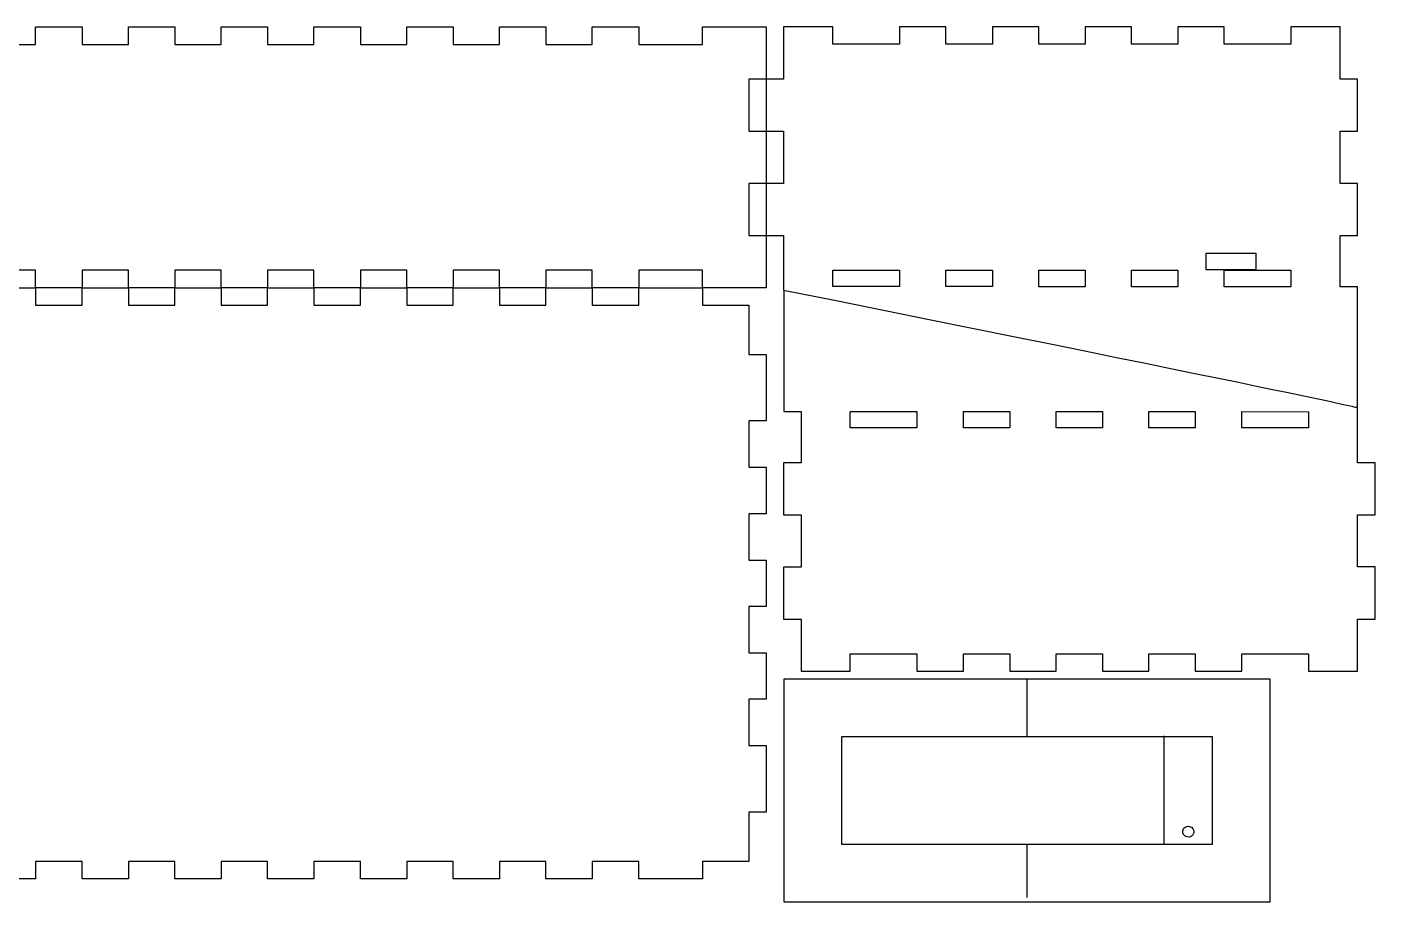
# Model space of a CAD drawing. Extents: x 0 to 436, y 10 to 151.
# Drawn here: x 218.1 to 436.1, y 9.6 to 151.2 of the extents above; entities that cross this region are included whole.
import ezdxf

# ---------------------------------------------------------------- set-up
doc = ezdxf.new("R2010")
doc.units = 0
doc.layers.add('Capa_1', color=7, linetype='CONTINUOUS')

msp = doc.modelspace()

# ---------------------------------------------------------------- linework, layer by layer
at = {"layer": 'Capa_1', "color": 7}
for points in [[(211.994237, 148.360046), (219.494243, 148.360046), (219.494243, 151.172549), (226.994249, 151.172549), (226.994249, 148.360046), (234.494255, 148.360046), (234.494255, 151.172549), (241.994261, 151.172549), (241.994261, 148.360046), (249.494268, 148.360046), (249.494268, 151.172549), (256.994274, 151.172549), (256.994274, 148.360046), (264.49428, 148.360046), (264.49428, 151.172549), (271.994286, 151.172549), (271.994286, 148.360046), (279.494292, 148.360046), (279.494292, 151.172549), (286.994298, 151.172549), (286.994298, 148.360046), (294.494305, 148.360046), (294.494305, 151.172549), (301.994311, 151.172549), (301.994311, 148.360046), (309.494317, 148.360046), (309.494317, 151.172549), (316.994323, 151.172549), (316.994323, 148.360046), (327.306832, 148.360046), (327.306832, 151.172549), (337.61934, 151.172549), (337.61934, 142.735042), (334.806838, 142.735042), (334.806838, 134.297535), (337.61934, 134.297535), (337.61934, 125.860028), (334.806838, 125.860028), (334.806838, 117.422521), (337.61934, 117.422521), (337.61934, 108.985014), (327.306832, 108.985014), (327.306832, 111.797516), (316.994323, 111.797516), (316.994323, 108.985014), (309.494317, 108.985014), (309.494317, 111.797516), (301.994311, 111.797516), (301.994311, 108.985014), (294.494305, 108.985014), (294.494305, 111.797516), (286.994298, 111.797516), (286.994298, 108.985014), (279.494292, 108.985014), (279.494292, 111.797516), (271.994286, 111.797516), (271.994286, 108.985014), (264.49428, 108.985014), (264.49428, 111.797516), (256.994274, 111.797516), (256.994274, 108.985014), (249.494268, 108.985014), (249.494268, 111.797516), (241.994261, 111.797516), (241.994261, 108.985014), (234.494255, 108.985014), (234.494255, 111.797516), (226.994249, 111.797516), (226.994249, 108.985014), (219.494243, 108.985014), (219.494243, 111.797516), (211.994237, 111.797516)], [(340.431813, 151.172499), (340.431813, 142.735035), (337.619482, 142.735035), (337.619482, 134.297547), (340.431813, 134.297547), (340.431813, 125.860084), (337.619482, 125.860084), (337.619482, 117.42262), (340.431813, 117.42262), (340.431813, 111.420084), (340.437146, 111.420084), (340.437146, 108.604355)], [(433.222666, 89.58856), (433.222666, 109.123716), (430.432138, 109.126196), (430.432138, 117.423662), (433.244467, 117.423662), (433.244467, 125.861125), (430.432138, 125.861125), (430.432138, 134.298589), (433.244467, 134.298589), (433.244467, 142.736077), (430.432138, 142.736077), (430.432138, 151.173541), (422.463144, 151.173541), (422.463144, 148.360168), (411.681826, 148.360168), (411.681826, 151.172499), (404.181798, 151.172499), (404.181798, 148.360168), (396.681771, 148.360168), (396.681771, 151.172499), (389.181744, 151.172499), (389.181744, 148.360168), (381.681717, 148.360168), (381.681717, 151.172499), (374.18169, 151.172499), (374.18169, 148.360168), (366.681664, 148.360168), (366.681664, 151.172499), (359.181637, 151.172499), (359.181637, 148.360168), (348.400803, 148.360168), (348.400803, 151.172499), (340.431813, 151.172499)], [(211.994237, 108.985001), (219.494243, 108.985001), (219.494243, 106.172498), (226.994249, 106.172498), (226.994249, 108.985001), (234.494255, 108.985001), (234.494255, 106.172498), (241.994261, 106.172498), (241.994261, 108.985001), (249.494268, 108.985001), (249.494268, 106.172498), (256.994274, 106.172498), (256.994274, 108.985001), (264.49428, 108.985001), (264.49428, 106.172498), (271.994286, 106.172498), (271.994286, 108.985001), (279.494292, 108.985001), (279.494292, 106.172498), (286.994298, 106.172498), (286.994298, 108.985001), (294.494305, 108.985001), (294.494305, 106.172498), (301.994311, 106.172498), (301.994311, 108.985001), (309.494317, 108.985001), (309.494317, 106.172498), (316.994323, 106.172498), (316.994323, 108.985001), (327.306832, 108.985001), (327.306832, 106.172498), (334.806838, 106.172498), (334.806838, 98.203742), (337.61934, 98.203742), (337.61934, 87.422483), (334.806838, 87.422483), (334.806838, 79.922477), (337.61934, 79.922477), (337.61934, 72.422471), (334.806838, 72.422471), (334.806838, 64.922464), (337.61934, 64.922464), (337.61934, 57.422458), (334.806838, 57.422458), (334.806838, 49.922452), (337.61934, 49.922452), (337.61934, 42.422446), (334.806838, 42.422446), (334.806838, 34.92244), (337.61934, 34.92244), (337.61934, 24.14118), (334.806838, 24.14118), (334.806838, 16.172424), (327.306832, 16.172424), (327.306832, 13.359922), (316.994323, 13.359922), (316.994323, 16.172424), (309.494317, 16.172424), (309.494317, 13.359922), (301.994311, 13.359922), (301.994311, 16.172424), (294.494305, 16.172424), (294.494305, 13.359922), (286.994298, 13.359922), (286.994298, 16.172424), (279.494292, 16.172424), (279.494292, 13.359922), (271.994286, 13.359922), (271.994286, 16.172424), (264.49428, 16.172424), (264.49428, 13.359922), (256.994274, 13.359922), (256.994274, 16.172424), (249.494268, 16.172424), (249.494268, 13.359922), (241.994261, 13.359922), (241.994261, 16.172424), (234.494255, 16.172424), (234.494255, 13.359922), (226.994249, 13.359922), (226.994249, 16.172424), (219.494243, 16.172424), (219.494243, 13.359922), (211.994237, 13.359922)], [(340.453778, 108.506973), (340.453778, 88.971817), (343.244305, 88.969337), (343.244305, 80.671871), (340.431977, 80.671871), (340.431977, 72.234408), (343.244305, 72.234408), (343.244305, 63.796944), (340.431977, 63.796944), (340.431977, 55.359456), (343.244305, 55.359456), (343.244305, 46.921993), (351.2133, 46.921993), (351.2133, 49.735365), (361.994618, 49.735365), (361.994618, 46.923034), (369.494646, 46.923034), (369.494646, 49.735365), (376.994673, 49.735365), (376.994673, 46.923034), (384.494699, 46.923034), (384.494699, 49.735365), (391.994726, 49.735365), (391.994726, 46.923034), (399.494753, 46.923034), (399.494753, 49.735365), (406.99478, 49.735365), (406.99478, 46.923034), (414.494807, 46.923034), (414.494807, 49.735365), (425.275641, 49.735365), (425.275641, 46.923034), (433.244631, 46.923034), (433.244631, 55.360498), (436.056961, 55.360498), (436.056961, 63.797986), (433.244631, 63.797986), (433.244631, 72.23545), (436.056961, 72.23545), (436.056961, 80.672913), (433.244631, 80.672913), (433.244631, 86.675449), (433.239297, 86.675449), (433.239297, 89.491178)], [(379.734405, 9.58808), (340.532191, 9.58808), (340.532191, 45.719236), (379.734405, 45.719236)], [(379.734405, 45.719236), (379.7344, 36.392965), (409.712134, 36.392965), (409.712134, 18.914378), (379.7344, 18.914378), (379.734405, 10.338068)], [(379.734405, 45.719236), (419.038061, 45.719236), (419.038061, 9.58808), (379.734405, 9.58808)], [(379.7344, 18.914378), (349.858462, 18.914378), (349.858462, 36.392965), (349.858462, 36.392965), (379.7344, 36.392965)], [(401.910296, 36.466175), (401.910296, 18.841168)]]:
    msp.add_lwpolyline(points, dxfattribs=at)
for points in [[(408.726578, 114.572016), (416.756128, 114.572016), (416.756128, 111.895813), (408.726578, 111.895813)], [(348.400803, 111.797487), (359.181637, 111.797487), (359.181637, 109.161493), (348.400803, 109.167198)], [(366.681664, 111.797487), (374.18169, 111.797487), (374.18169, 109.153754), (366.681664, 109.157723)], [(381.681717, 111.797487), (389.181744, 111.797487), (389.181744, 109.146486), (381.681717, 109.149959)], [(396.681771, 111.797487), (404.181798, 111.797487), (404.181798, 109.138722), (396.681771, 109.142691)], [(411.681826, 111.797487), (422.463144, 111.797487), (422.463144, 109.129024), (411.681826, 109.134977)], [(361.994618, 86.298046), (351.2133, 86.298046), (351.2133, 88.966509), (361.994618, 88.960556)], [(376.994673, 86.298046), (369.494646, 86.298046), (369.494646, 88.956811), (376.994673, 88.952842)], [(391.994726, 86.298046), (384.494699, 86.298046), (384.494699, 88.949047), (391.994726, 88.945574)], [(406.99478, 86.298046), (399.494753, 86.298046), (399.494753, 88.941779), (406.99478, 88.93781)], [(425.275641, 86.298046), (414.494807, 86.298046), (414.494807, 88.93404), (425.275641, 88.928335)], [(406.748083, 20.781569)]]:
    msp.add_lwpolyline(points, close=True, dxfattribs=at)
for points in [[(340.437146, 108.604355), (433.605668, 89.842039), (433.222666, 89.58856), (433.222666, 89.58856)], [(405.358258, 21.706485), (405.55888, 21.831227), (405.804049, 21.873252), (406.039831, 21.823313)], [(406.039831, 21.823313), (406.530818, 21.719321), (406.847913, 21.252918), (406.748083, 20.781569)], [(405.678309, 20.116407), (405.187321, 20.220397), (404.870224, 20.686801), (404.970054, 21.158151)], [(404.970054, 21.158151), (405.017995, 21.384501), (405.157636, 21.581743), (405.358258, 21.706485)], [(406.748083, 20.781569), (406.648252, 20.31022), (406.169298, 20.012417), (405.678309, 20.116407)]]:
    msp.add_open_spline(points, degree=3, dxfattribs=at)

doc.saveas('drawing.dxf')
